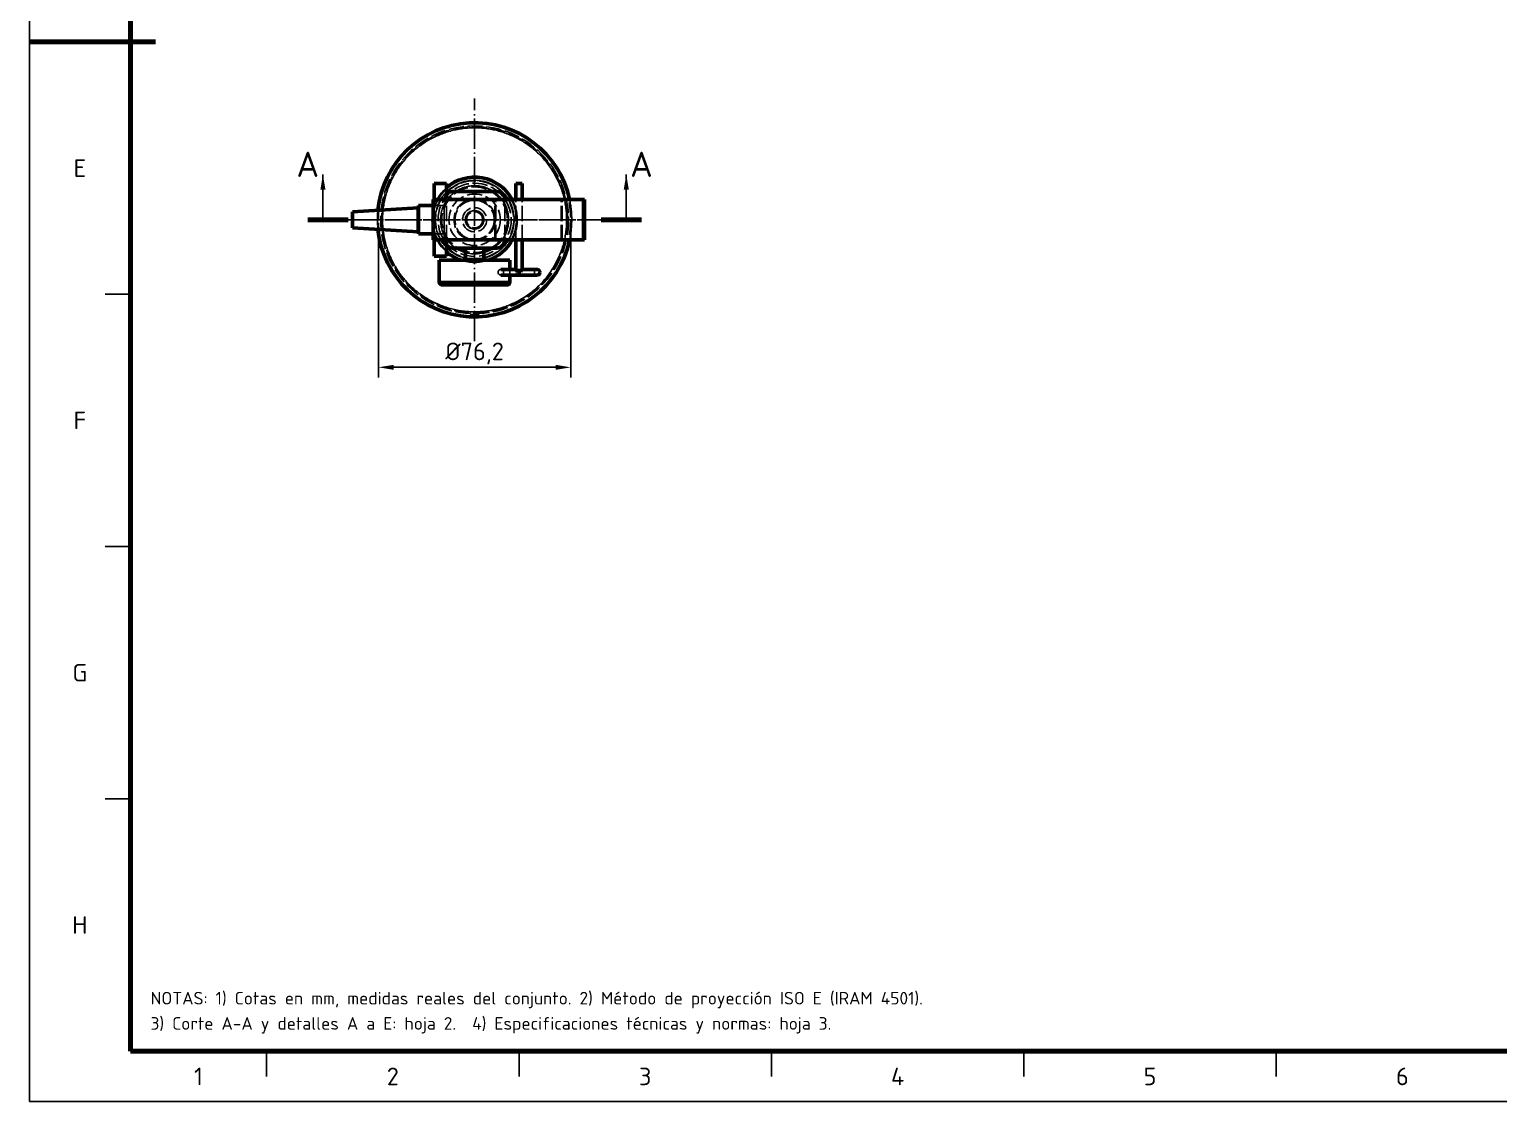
# Model space of a CAD drawing. Header units: millimetres. Extents: x 0 to 594, y 0 to 420.
# Drawn here: x 0 to 291.1, y 0 to 212.5 of the extents above; entities that cross this region are included whole.
import ezdxf
from ezdxf.enums import TextEntityAlignment as Align

# ---------------------------------------------------------------- set-up
doc = ezdxf.new("R2010")
doc.units = ezdxf.units.MM
doc.linetypes.add('ISO02-TRAZOS', pattern=[3.75, 3, -0.75])
doc.linetypes.add('ISO04-TRAZO-PUNTO', pattern=[7.625, 6, -0.75, 0.125, -0.75])
for name, color, linetype, lineweight in [('01-VISIBLE', 7, 'CONTINUOUS', 50), ('02-OCULTA', 4, 'ISO02-TRAZOS', 25), ('03-EJE', 1, 'ISO04-TRAZO-PUNTO', 25), ('04-COTA', 3, 'CONTINUOUS', 25), ('06-TEXTO', 7, 'CONTINUOUS', 25), ('07-RECUADRO', 7, 'CONTINUOUS', 70), ('08-FINA', 5, 'CONTINUOUS', 25)]:
    doc.layers.add(name, color=color, linetype=linetype, lineweight=lineweight)
doc.styles.add('ISO3098', font='isocpeur.ttf')
doc.dimstyles.new('FLAMA-ISO', dxfattribs={"dimtxt": 3.5, "dimasz": 3, "dimexe": 2, "dimexo": 1, "dimgap": 1, "dimtad": 1, "dimdec": 1, "dimtxsty": 'ISO3098', "dimcen": 2.5, "dimclrd": 3, "dimclre": 3, "dimclrt": 3, "dimazin": 3, "dimtfac": 1, "dimtmove": 0, "dimatfit": 3, "dimlwd": 25, "dimlwe": 25})

msp = doc.modelspace()

# ---------------------------------------------------------------- hatches: boundary and pattern name
at = {"layer": '08-FINA'}
h = msp.add_hatch(color=7, dxfattribs=at)
h.dxf.hatch_style = 1
h.paths.add_polyline_path([(58.15, 183.763), (57.65, 180.763), (58.65, 180.763)])
h = msp.add_hatch(color=7, dxfattribs=at)
h.dxf.hatch_style = 1
h.paths.add_polyline_path([(118.25, 183.763), (117.75, 180.763), (118.75, 180.763)])

# ---------------------------------------------------------------- linework, layer by layer
at = {"layer": '01-VISIBLE'}
for p, q in [((80.2, 178.763), (80.2, 181.963)), ((82.6, 178.763), (82.6, 181.963)), ((96.36, 178.763), (96.36, 181.963)), ((97.64, 178.763), (97.64, 181.963)), ((80.005, 177.563), (77.1, 177.563)), ((80.005, 170.763), (80.005, 178.763)), ((80.005, 178.763), (109.803, 178.763)), ((83.8, 180.363), (92.6, 180.363)), ((109.803, 170.763), (109.803, 178.763)), ((109.998, 178.763), (109.803, 178.763)), ((109.998, 170.763), (109.998, 178.763)), ((64, 176.363), (77, 177.163)), ((64, 173.163), (77, 172.363)), ((80.005, 171.963), (77.1, 171.963)), ((80.005, 170.763), (109.803, 170.763)), ((80.2, 167.563), (80.2, 170.763)), ((82.6, 167.563), (82.6, 170.763)), ((83.8, 169.163), (92.6, 169.163)), ((86.4, 169.163), (86.4, 166.863)), ((90, 169.163), (90, 166.863)), ((96.36, 164.92), (96.36, 170.763)), ((97.64, 164.92), (97.64, 170.763)), ((109.998, 170.763), (109.803, 170.763)), ((81.2, 166.763), (81.2, 162.363)), ((95.2, 166.763), (95.2, 164.923)), ((95.2, 163.803), (95.2, 162.363)), ((87.45, 155.525), (87.45, 155.54)), ((87.45, 155.525), (88.95, 155.525)), ((88.95, 155.525), (88.95, 155.54))]:
    msp.add_line(p, q, dxfattribs=at)
for points in [[(80.2, 181.963), (80.4, 181.963), (80.6, 181.963), (80.8, 181.963), (81, 181.963), (81.2, 181.963), (81.4, 181.963)], [(81.4, 181.963), (81.6, 181.963), (81.8, 181.963), (82, 181.963), (82.2, 181.963), (82.4, 181.963), (82.6, 181.963)], [(96.36, 181.963), (96.467, 181.963), (96.573, 181.963), (96.68, 181.963), (96.787, 181.963), (96.893, 181.963), (97, 181.963)], [(97, 181.963), (97.107, 181.963), (97.213, 181.963), (97.32, 181.963), (97.427, 181.963), (97.533, 181.963), (97.64, 181.963)], [(77.1, 171.963), (77.1, 172.217), (77.1, 172.472), (77.1, 172.726), (77.1, 172.981), (77.1, 173.235), (77.1, 173.49), (77.1, 173.745), (77.1, 173.999), (77.1, 174.254), (77.1, 174.508), (77.1, 174.763), (77.1, 175.017), (77.1, 175.272), (77.1, 175.526), (77.1, 175.781), (77.1, 176.035), (77.1, 176.29), (77.1, 176.545), (77.1, 176.799), (77.1, 177.054), (77.1, 177.308), (77.1, 177.563)], [(64, 173.163), (64, 173.429), (64, 173.696), (64, 173.963), (64, 174.229), (64, 174.496), (64, 174.763), (64, 175.029), (64, 175.296), (64, 175.563), (64, 175.829), (64, 176.096), (64, 176.363)], [(77, 172.363), (77, 172.615), (77, 172.868), (77, 173.121), (77, 173.373), (77, 173.626), (77, 173.879), (77, 174.131), (77, 174.384), (77, 174.636), (77, 174.889), (77, 175.142), (77, 175.394), (77, 175.647), (77, 175.9), (77, 176.152), (77, 176.405), (77, 176.658), (77, 176.91), (77, 177.163)], [(80.2, 167.563), (80.4, 167.563), (80.6, 167.563), (80.8, 167.563), (81, 167.563), (81.2, 167.563), (81.4, 167.563)], [(95.2, 166.763), (94.95, 166.763), (94.7, 166.763), (94.45, 166.763), (94.2, 166.763), (93.95, 166.763), (93.7, 166.763), (93.45, 166.763), (93.2, 166.763), (92.95, 166.763), (92.7, 166.763), (92.45, 166.763), (92.2, 166.763), (91.95, 166.763), (91.7, 166.763), (91.45, 166.763), (91.2, 166.763), (90.95, 166.763), (90.7, 166.763), (90.45, 166.763), (90.2, 166.763), (89.95, 166.763), (89.7, 166.763), (89.45, 166.763), (89.2, 166.763), (88.95, 166.763), (88.7, 166.763), (88.45, 166.763), (88.2, 166.763), (87.95, 166.763), (87.7, 166.763), (87.45, 166.763), (87.2, 166.763), (86.95, 166.763), (86.7, 166.763), (86.45, 166.763), (86.2, 166.763), (85.95, 166.763), (85.7, 166.763), (85.45, 166.763), (85.2, 166.763), (84.95, 166.763), (84.7, 166.763), (84.45, 166.763), (84.2, 166.763), (83.95, 166.763), (83.7, 166.763), (83.45, 166.763), (83.2, 166.763), (82.95, 166.763), (82.7, 166.763), (82.45, 166.763), (82.2, 166.763), (81.95, 166.763), (81.7, 166.763), (81.45, 166.763), (81.2, 166.763)], [(81.4, 167.563), (81.6, 167.563), (81.8, 167.563), (82, 167.563), (82.2, 167.563), (82.4, 167.563), (82.6, 167.563)], [(90, 166.863), (89.743, 166.863), (89.486, 166.863), (89.229, 166.863), (88.971, 166.863), (88.714, 166.863), (88.457, 166.863), (88.2, 166.863), (87.943, 166.863), (87.686, 166.863), (87.429, 166.863), (87.171, 166.863), (86.914, 166.863), (86.657, 166.863), (86.4, 166.863)], [(96.36, 164.923), (96.091, 164.923), (95.822, 164.923), (95.553, 164.923), (95.284, 164.923), (95.015, 164.923), (94.745, 164.923), (94.476, 164.923), (94.207, 164.923), (93.938, 164.923), (93.669, 164.923), (93.4, 164.923)], [(97, 163.803), (96.743, 163.803), (96.486, 163.803), (96.229, 163.803), (95.971, 163.803), (95.714, 163.803), (95.457, 163.803), (95.2, 163.803), (94.943, 163.803), (94.686, 163.803), (94.429, 163.803), (94.171, 163.803), (93.914, 163.803), (93.657, 163.803), (93.4, 163.803)], [(96.36, 164.92), (96.36, 164.921), (96.36, 164.921), (96.361, 164.922), (96.361, 164.922), (96.362, 164.923), (96.363, 164.923)], [(96.667, 164.363), (96.649, 164.468), (96.604, 164.566), (96.546, 164.657), (96.483, 164.744), (96.418, 164.83), (96.36, 164.92)], [(96.667, 164.363), (96.723, 164.363), (96.778, 164.363), (96.834, 164.363), (96.889, 164.363), (96.945, 164.363), (97, 164.363)], [(97, 164.363), (97.055, 164.363), (97.111, 164.363), (97.166, 164.363), (97.222, 164.363), (97.277, 164.363), (97.333, 164.363)], [(97, 163.803), (97.257, 163.803), (97.514, 163.803), (97.771, 163.803), (98.029, 163.803), (98.286, 163.803), (98.543, 163.803), (98.8, 163.803), (99.057, 163.803), (99.314, 163.803), (99.571, 163.803), (99.829, 163.803), (100.086, 163.803), (100.343, 163.803), (100.6, 163.803)], [(97.333, 164.363), (97.351, 164.468), (97.396, 164.566), (97.454, 164.657), (97.517, 164.744), (97.582, 164.83), (97.64, 164.92)], [(97.64, 164.92), (97.64, 164.921), (97.64, 164.921), (97.639, 164.922), (97.639, 164.922), (97.638, 164.923), (97.637, 164.923)], [(97.64, 164.923), (97.909, 164.923), (98.178, 164.923), (98.447, 164.923), (98.716, 164.923), (98.985, 164.923), (99.255, 164.923), (99.524, 164.923), (99.793, 164.923), (100.062, 164.923), (100.331, 164.923), (100.6, 164.923)], [(100.6, 164.923), (100.331, 164.923), (100.062, 164.923), (99.793, 164.923), (99.524, 164.923), (99.255, 164.923), (98.985, 164.923), (98.716, 164.923), (98.447, 164.923), (98.178, 164.923), (97.909, 164.923), (97.64, 164.923)], [(101.16, 164.363), (101.141, 164.508), (101.085, 164.643), (100.996, 164.759), (100.88, 164.848), (100.745, 164.904), (100.6, 164.923)], [(100.6, 163.803), (100.745, 163.822), (100.88, 163.878), (100.996, 163.967), (101.085, 164.083), (101.141, 164.218), (101.16, 164.363)], [(88.2, 162.363), (87.95, 162.363), (87.7, 162.363), (87.45, 162.363), (87.2, 162.363), (86.95, 162.363), (86.7, 162.363), (86.45, 162.363), (86.2, 162.363), (85.95, 162.363), (85.7, 162.363), (85.45, 162.363), (85.2, 162.363), (84.95, 162.363), (84.7, 162.363), (84.45, 162.363), (84.2, 162.363), (83.95, 162.363), (83.7, 162.363), (83.45, 162.363), (83.2, 162.363), (82.95, 162.363), (82.7, 162.363), (82.45, 162.363), (82.2, 162.363), (81.95, 162.363), (81.7, 162.363), (81.45, 162.363), (81.2, 162.363)], [(81.2, 162.363), (81.216, 162.239), (81.264, 162.123), (81.341, 162.023), (81.44, 161.947), (81.556, 161.899), (81.68, 161.883)], [(88.2, 161.883), (87.949, 161.883), (87.698, 161.883), (87.448, 161.883), (87.197, 161.883), (86.946, 161.883), (86.695, 161.883), (86.445, 161.883), (86.194, 161.883), (85.943, 161.883), (85.692, 161.883), (85.442, 161.883), (85.191, 161.883), (84.94, 161.883), (84.689, 161.883), (84.438, 161.883), (84.188, 161.883), (83.937, 161.883), (83.686, 161.883), (83.435, 161.883), (83.185, 161.883), (82.934, 161.883), (82.683, 161.883), (82.432, 161.883), (82.182, 161.883), (81.931, 161.883), (81.68, 161.883)], [(81.68, 161.883), (81.68, 161.883), (81.68, 161.883), (81.68, 161.883), (81.68, 161.883), (81.68, 161.883), (81.68, 161.883)], [(95.2, 162.363), (94.95, 162.363), (94.7, 162.363), (94.45, 162.363), (94.2, 162.363), (93.95, 162.363), (93.7, 162.363), (93.45, 162.363), (93.2, 162.363), (92.95, 162.363), (92.7, 162.363), (92.45, 162.363), (92.2, 162.363), (91.95, 162.363), (91.7, 162.363), (91.45, 162.363), (91.2, 162.363), (90.95, 162.363), (90.7, 162.363), (90.45, 162.363), (90.2, 162.363), (89.95, 162.363), (89.7, 162.363), (89.45, 162.363), (89.2, 162.363), (88.95, 162.363), (88.7, 162.363), (88.45, 162.363), (88.2, 162.363)], [(88.2, 161.883), (88.451, 161.883), (88.702, 161.883), (88.952, 161.883), (89.203, 161.883), (89.454, 161.883), (89.705, 161.883), (89.955, 161.883), (90.206, 161.883), (90.457, 161.883), (90.708, 161.883), (90.958, 161.883), (91.209, 161.883), (91.46, 161.883), (91.711, 161.883), (91.962, 161.883), (92.212, 161.883), (92.463, 161.883), (92.714, 161.883), (92.965, 161.883), (93.215, 161.883), (93.466, 161.883), (93.717, 161.883), (93.968, 161.883), (94.218, 161.883), (94.469, 161.883), (94.72, 161.883)], [(95.2, 162.363), (95.184, 162.239), (95.136, 162.123), (95.059, 162.023), (94.96, 161.947), (94.844, 161.899), (94.72, 161.883)]]:
    msp.add_lwpolyline(points, dxfattribs=at)
for centre, radius, start, end in [((88.2, 174.763), 19.238, 12.00091, 174.29827), ((88.2, 174.763), 8.45, 28.25345, 131.50779), ((83.8, 178.763), 1.6, 90, 138.59038), ((92.6, 178.763), 1.6, 0, 90), ((88.2, 174.763), 19.238, -174.29827, -12.00091), ((83.8, 170.763), 1.6, -138.59038, -90), ((88.2, 174.763), 8.45, -71.21713, -28.25345), ((92.6, 170.763), 1.6, -90, 0), ((88.2, 174.763), 8.45, -131.50779, -108.78287)]:
    msp.add_arc(centre, radius, start, end, dxfattribs=at)
at = {"layer": '02-OCULTA'}
for p, q in [((80.2, 178.763), (80.005, 178.763)), ((82.2, 177.563), (80.005, 177.563)), ((80.2, 170.763), (80.2, 178.763)), ((80.2, 178.763), (109.998, 178.763)), ((80.2, 170.763), (80.2, 178.763)), ((82.2, 170.763), (82.2, 178.763)), ((82.2, 170.763), (82.2, 178.763)), ((82.6, 170.763), (82.6, 178.763)), ((83.8, 180.363), (92.6, 180.363)), ((92.211, 178.763), (92.378, 178.763)), ((92.211, 170.763), (92.211, 178.763)), ((92.211, 178.763), (105.361, 178.763)), ((92.378, 170.763), (92.378, 178.763)), ((92.378, 178.763), (105.528, 178.763)), ((94.2, 170.763), (94.2, 178.763)), ((94.2, 170.763), (94.2, 178.763)), ((96.36, 170.763), (96.36, 178.763)), ((97.64, 170.763), (97.64, 178.763)), ((105.361, 178.763), (105.528, 178.763)), ((105.361, 170.763), (105.361, 178.763)), ((105.528, 170.763), (105.528, 178.763)), ((82.2, 171.963), (80.005, 171.963)), ((80.2, 170.763), (80.005, 170.763)), ((80.2, 170.763), (109.998, 170.763)), ((83.8, 169.163), (92.6, 169.163)), ((92.211, 170.763), (92.378, 170.763)), ((92.211, 170.763), (105.361, 170.763)), ((92.378, 170.763), (105.528, 170.763)), ((105.361, 170.763), (105.528, 170.763)), ((95.2, 164.923), (95.2, 163.803)), ((87.45, 155.54), (87.45, 156.025)), ((87.45, 155.525), (87.45, 156.025)), ((88.95, 156.025), (87.45, 156.025)), ((88.95, 156.025), (87.45, 156.025)), ((87.45, 155.525), (88.95, 155.525)), ((88.95, 155.525), (88.95, 156.025)), ((88.95, 155.54), (88.95, 156.025))]:
    msp.add_line(p, q, dxfattribs=at)
for points in [[(106.438, 174.763), (106.435, 175.049), (106.429, 175.336), (106.417, 175.622), (106.402, 175.908), (106.381, 176.194), (106.357, 176.479), (106.327, 176.764), (106.294, 177.049), (106.256, 177.332), (106.213, 177.616), (106.166, 177.898), (106.114, 178.18), (106.059, 178.461), (105.998, 178.741), (105.934, 179.02), (105.865, 179.298), (105.791, 179.575), (105.713, 179.851), (105.631, 180.125), (105.545, 180.398), (105.454, 180.67), (105.359, 180.941), (105.26, 181.209), (105.157, 181.476), (105.049, 181.742), (104.938, 182.006), (104.822, 182.268), (104.702, 182.528), (104.578, 182.786), (104.45, 183.042), (104.318, 183.297), (104.182, 183.549), (104.042, 183.799), (103.898, 184.046), (103.75, 184.292), (103.598, 184.535), (103.443, 184.776), (103.284, 185.014), (103.121, 185.249), (102.954, 185.483), (102.784, 185.713), (102.61, 185.941), (102.433, 186.166), (102.252, 186.388), (102.068, 186.607), (101.88, 186.823), (101.689, 187.037), (101.495, 187.247), (101.297, 187.455), (101.096, 187.659), (100.892, 187.86), (100.684, 188.057), (100.474, 188.252), (100.261, 188.443), (100.044, 188.631), (99.825, 188.815), (99.603, 188.996), (99.378, 189.173), (99.15, 189.347), (98.92, 189.517), (98.687, 189.684), (98.451, 189.847), (98.213, 190.006), (97.972, 190.161), (97.729, 190.313), (97.484, 190.461), (97.236, 190.604), (96.986, 190.744), (96.734, 190.88), (96.48, 191.013), (96.223, 191.141), (95.965, 191.265), (95.705, 191.385), (95.443, 191.5), (95.179, 191.612), (94.914, 191.72), (94.646, 191.823), (94.378, 191.922), (94.107, 192.017), (93.836, 192.108), (93.562, 192.194), (93.288, 192.276), (93.012, 192.354), (92.735, 192.427), (92.457, 192.496), (92.178, 192.561), (91.898, 192.621), (91.617, 192.677), (91.335, 192.729), (91.053, 192.776), (90.77, 192.818), (90.486, 192.857), (90.201, 192.89), (89.916, 192.919), (89.631, 192.944), (89.345, 192.964), (89.059, 192.98), (88.773, 192.991), (88.486, 192.998), (88.2, 193), (87.913, 192.998), (87.627, 192.991), (87.341, 192.98), (87.055, 192.964), (86.769, 192.944), (86.484, 192.919), (86.199, 192.89), (85.914, 192.856), (85.63, 192.818), (85.347, 192.776), (85.064, 192.729), (84.783, 192.677), (84.502, 192.621), (84.222, 192.561), (83.942, 192.496), (83.664, 192.427), (83.388, 192.354), (83.112, 192.276), (82.837, 192.194), (82.564, 192.108), (82.292, 192.017), (82.022, 191.922), (81.753, 191.823), (81.486, 191.72), (81.221, 191.612), (80.957, 191.5), (80.695, 191.384), (80.435, 191.265), (80.176, 191.14), (79.92, 191.012), (79.666, 190.88), (79.414, 190.744), (79.164, 190.604), (78.916, 190.46), (78.671, 190.313), (78.428, 190.161), (78.187, 190.006), (77.949, 189.847), (77.713, 189.684), (77.48, 189.517), (77.25, 189.347), (77.022, 189.173), (76.797, 188.996), (76.575, 188.815), (76.356, 188.631), (76.139, 188.443), (75.926, 188.252), (75.715, 188.057), (75.508, 187.86), (75.304, 187.659), (75.103, 187.454), (74.905, 187.247), (74.711, 187.037), (74.52, 186.823), (74.332, 186.607), (74.148, 186.388), (73.967, 186.166), (73.789, 185.941), (73.616, 185.713), (73.445, 185.482), (73.279, 185.249), (73.116, 185.014), (72.957, 184.775), (72.801, 184.535), (72.65, 184.292), (72.502, 184.046), (72.358, 183.799), (72.218, 183.549), (72.082, 183.297), (71.95, 183.042), (71.822, 182.786), (71.698, 182.528), (71.578, 182.268), (71.462, 182.006), (71.351, 181.742), (71.243, 181.476), (71.14, 181.209), (71.041, 180.94), (70.946, 180.67), (70.855, 180.398), (70.769, 180.125), (70.687, 179.851), (70.609, 179.575), (70.535, 179.298), (70.466, 179.02), (70.402, 178.741), (70.341, 178.461), (70.285, 178.18), (70.234, 177.898), (70.187, 177.616), (70.144, 177.332), (70.106, 177.048), (70.073, 176.764), (70.043, 176.479), (70.019, 176.194), (69.998, 175.908), (69.983, 175.622), (69.971, 175.335), (69.965, 175.049), (69.963, 174.763), (69.965, 174.476), (69.972, 174.19), (69.983, 173.903), (69.999, 173.617), (70.019, 173.332), (70.043, 173.046), (70.073, 172.761), (70.106, 172.477), (70.144, 172.193), (70.187, 171.91), (70.234, 171.627), (70.286, 171.345), (70.341, 171.064), (70.402, 170.784), (70.466, 170.505), (70.535, 170.227), (70.609, 169.95), (70.687, 169.674), (70.769, 169.4), (70.855, 169.127), (70.946, 168.855), (71.041, 168.585), (71.14, 168.316), (71.243, 168.049), (71.351, 167.783), (71.463, 167.52), (71.578, 167.258), (71.698, 166.997), (71.822, 166.739), (71.95, 166.483), (72.082, 166.229), (72.218, 165.977), (72.358, 165.727), (72.502, 165.479), (72.65, 165.234), (72.802, 164.99), (72.957, 164.75), (73.116, 164.512), (73.279, 164.276), (73.446, 164.043), (73.616, 163.812), (73.79, 163.585), (73.967, 163.359), (74.147, 163.137), (74.331, 162.917), (74.519, 162.701), (74.71, 162.487), (74.904, 162.277), (75.102, 162.07), (75.303, 161.865), (75.507, 161.665), (75.714, 161.467), (75.925, 161.273), (76.138, 161.082), (76.355, 160.894), (76.574, 160.71), (76.797, 160.529), (77.022, 160.352), (77.25, 160.178), (77.48, 160.008), (77.713, 159.842), (77.949, 159.679), (78.187, 159.52), (78.428, 159.365), (78.671, 159.214), (78.917, 159.066), (79.165, 158.922), (79.415, 158.782), (79.667, 158.646), (79.921, 158.514), (80.177, 158.386), (80.436, 158.262), (80.696, 158.143), (80.958, 158.027), (81.222, 157.915), (81.487, 157.807), (81.754, 157.704), (82.023, 157.605), (82.293, 157.51), (82.565, 157.419), (82.838, 157.332), (83.112, 157.25), (83.388, 157.172), (83.665, 157.099), (83.943, 157.029), (84.222, 156.965), (84.502, 156.904), (84.783, 156.848), (85.065, 156.796), (85.347, 156.749), (85.631, 156.706), (85.914, 156.668), (86.199, 156.634), (86.484, 156.605), (86.769, 156.58), (87.055, 156.56), (87.341, 156.544), (87.627, 156.533), (87.914, 156.526), (88.2, 156.524), (88.487, 156.526), (88.773, 156.533), (89.059, 156.544), (89.345, 156.56), (89.631, 156.58), (89.916, 156.605), (90.201, 156.634), (90.486, 156.668), (90.77, 156.706), (91.053, 156.749), (91.336, 156.796), (91.617, 156.847), (91.898, 156.903), (92.178, 156.964), (92.457, 157.029), (92.735, 157.098), (93.012, 157.172), (93.288, 157.249), (93.562, 157.332), (93.835, 157.418), (94.107, 157.509), (94.377, 157.604), (94.646, 157.703), (94.913, 157.807), (95.179, 157.915), (95.442, 158.026), (95.704, 158.142), (95.965, 158.262), (96.223, 158.386), (96.479, 158.514), (96.733, 158.647), (96.985, 158.783), (97.235, 158.923), (97.483, 159.066), (97.728, 159.214), (97.972, 159.366), (98.212, 159.521), (98.45, 159.68), (98.686, 159.843), (98.919, 160.009), (99.15, 160.179), (99.378, 160.353), (99.603, 160.53), (99.825, 160.711), (100.045, 160.895), (100.261, 161.083), (100.475, 161.273), (100.685, 161.468), (100.893, 161.665), (101.097, 161.866), (101.298, 162.07), (101.496, 162.277), (101.691, 162.488), (101.882, 162.701), (102.07, 162.917), (102.254, 163.136), (102.435, 163.359), (102.612, 163.584), (102.785, 163.812), (102.955, 164.042), (103.122, 164.276), (103.284, 164.512), (103.443, 164.75), (103.598, 164.991), (103.75, 165.234), (103.898, 165.479), (104.042, 165.727), (104.182, 165.977), (104.318, 166.229), (104.45, 166.483), (104.578, 166.739), (104.702, 166.998), (104.822, 167.258), (104.938, 167.52), (105.049, 167.784), (105.157, 168.049), (105.26, 168.316), (105.359, 168.585), (105.454, 168.855), (105.545, 169.127), (105.631, 169.4), (105.713, 169.675), (105.791, 169.95), (105.865, 170.227), (105.934, 170.505), (105.998, 170.784), (106.059, 171.064), (106.114, 171.345), (106.166, 171.627), (106.213, 171.91), (106.256, 172.193), (106.294, 172.477), (106.327, 172.761), (106.357, 173.046), (106.381, 173.332), (106.402, 173.618), (106.417, 173.904), (106.429, 174.19), (106.435, 174.476), (106.438, 174.763)], [(106.438, 174.763), (106.435, 175.049), (106.429, 175.336), (106.417, 175.622), (106.402, 175.908), (106.381, 176.194), (106.357, 176.479), (106.327, 176.764), (106.294, 177.049), (106.256, 177.332), (106.213, 177.616), (106.166, 177.898), (106.114, 178.18), (106.059, 178.461), (105.998, 178.741), (105.934, 179.02), (105.865, 179.298), (105.791, 179.575), (105.713, 179.851), (105.631, 180.125), (105.545, 180.398), (105.454, 180.67), (105.359, 180.941), (105.26, 181.209), (105.157, 181.476), (105.049, 181.742), (104.938, 182.006), (104.822, 182.268), (104.702, 182.528), (104.578, 182.786), (104.45, 183.042), (104.318, 183.297), (104.182, 183.549), (104.042, 183.799), (103.898, 184.046), (103.75, 184.292), (103.598, 184.535), (103.443, 184.776), (103.284, 185.014), (103.121, 185.249), (102.954, 185.483), (102.784, 185.713), (102.61, 185.941), (102.433, 186.166), (102.252, 186.388), (102.068, 186.607), (101.88, 186.823), (101.689, 187.037), (101.495, 187.247), (101.297, 187.455), (101.096, 187.659), (100.892, 187.86), (100.684, 188.057), (100.474, 188.252), (100.261, 188.443), (100.044, 188.631), (99.825, 188.815), (99.603, 188.996), (99.378, 189.173), (99.15, 189.347), (98.92, 189.517), (98.687, 189.684), (98.451, 189.847), (98.213, 190.006), (97.972, 190.161), (97.729, 190.313), (97.484, 190.461), (97.236, 190.604), (96.986, 190.744), (96.734, 190.88), (96.48, 191.013), (96.223, 191.141), (95.965, 191.265), (95.705, 191.385), (95.443, 191.5), (95.179, 191.612), (94.914, 191.72), (94.646, 191.823), (94.378, 191.922), (94.107, 192.017), (93.836, 192.108), (93.562, 192.194), (93.288, 192.276), (93.012, 192.354), (92.735, 192.427), (92.457, 192.496), (92.178, 192.561), (91.898, 192.621), (91.617, 192.677), (91.335, 192.729), (91.053, 192.776), (90.77, 192.818), (90.486, 192.857), (90.201, 192.89), (89.916, 192.919), (89.631, 192.944), (89.345, 192.964), (89.059, 192.98), (88.773, 192.991), (88.486, 192.998), (88.2, 193), (87.913, 192.998), (87.627, 192.991), (87.341, 192.98), (87.055, 192.964), (86.769, 192.944), (86.484, 192.919), (86.199, 192.89), (85.914, 192.856), (85.63, 192.818), (85.347, 192.776), (85.064, 192.729), (84.783, 192.677), (84.502, 192.621), (84.222, 192.561), (83.942, 192.496), (83.664, 192.427), (83.388, 192.354), (83.112, 192.276), (82.837, 192.194), (82.564, 192.108), (82.292, 192.017), (82.022, 191.922), (81.753, 191.823), (81.486, 191.72), (81.221, 191.612), (80.957, 191.5), (80.695, 191.384), (80.435, 191.265), (80.176, 191.14), (79.92, 191.012), (79.666, 190.88), (79.414, 190.744), (79.164, 190.604), (78.916, 190.46), (78.671, 190.313), (78.428, 190.161), (78.187, 190.006), (77.949, 189.847), (77.713, 189.684), (77.48, 189.517), (77.25, 189.347), (77.022, 189.173), (76.797, 188.996), (76.575, 188.815), (76.356, 188.631), (76.139, 188.443), (75.926, 188.252), (75.715, 188.057), (75.508, 187.86), (75.304, 187.659), (75.103, 187.454), (74.905, 187.247), (74.711, 187.037), (74.52, 186.823), (74.332, 186.607), (74.148, 186.388), (73.967, 186.166), (73.789, 185.941), (73.616, 185.713), (73.445, 185.482), (73.279, 185.249), (73.116, 185.014), (72.957, 184.775), (72.801, 184.535), (72.65, 184.292), (72.502, 184.046), (72.358, 183.799), (72.218, 183.549), (72.082, 183.297), (71.95, 183.042), (71.822, 182.786), (71.698, 182.528), (71.578, 182.268), (71.462, 182.006), (71.351, 181.742), (71.243, 181.476), (71.14, 181.209), (71.041, 180.94), (70.946, 180.67), (70.855, 180.398), (70.769, 180.125), (70.687, 179.851), (70.609, 179.575), (70.535, 179.298), (70.466, 179.02), (70.402, 178.741), (70.341, 178.461), (70.285, 178.18), (70.234, 177.898), (70.187, 177.616), (70.144, 177.332), (70.106, 177.048), (70.073, 176.764), (70.043, 176.479), (70.019, 176.194), (69.998, 175.908), (69.983, 175.622), (69.971, 175.335), (69.965, 175.049), (69.963, 174.763), (69.965, 174.476), (69.972, 174.19), (69.983, 173.903), (69.999, 173.617), (70.019, 173.332), (70.043, 173.046), (70.073, 172.761), (70.106, 172.477), (70.144, 172.193), (70.187, 171.91), (70.234, 171.627), (70.286, 171.345), (70.341, 171.064), (70.402, 170.784), (70.466, 170.505), (70.535, 170.227), (70.609, 169.95), (70.687, 169.674), (70.769, 169.4), (70.855, 169.127), (70.946, 168.855), (71.041, 168.585), (71.14, 168.316), (71.243, 168.049), (71.351, 167.783), (71.463, 167.52), (71.578, 167.258), (71.698, 166.997), (71.822, 166.739), (71.95, 166.483), (72.082, 166.229), (72.218, 165.977), (72.358, 165.727), (72.502, 165.479), (72.65, 165.234), (72.802, 164.99), (72.957, 164.75), (73.116, 164.512), (73.279, 164.276), (73.446, 164.043), (73.616, 163.812), (73.79, 163.585), (73.967, 163.359), (74.147, 163.137), (74.331, 162.917), (74.519, 162.701), (74.71, 162.487), (74.904, 162.277), (75.102, 162.07), (75.303, 161.865), (75.507, 161.665), (75.714, 161.467), (75.925, 161.273), (76.138, 161.082), (76.355, 160.894), (76.574, 160.71), (76.797, 160.529), (77.022, 160.352), (77.25, 160.178), (77.48, 160.008), (77.713, 159.842), (77.949, 159.679), (78.187, 159.52), (78.428, 159.365), (78.671, 159.214), (78.917, 159.066), (79.165, 158.922), (79.415, 158.782), (79.667, 158.646), (79.921, 158.514), (80.177, 158.386), (80.436, 158.262), (80.696, 158.143), (80.958, 158.027), (81.222, 157.915), (81.487, 157.807), (81.754, 157.704), (82.023, 157.605), (82.293, 157.51), (82.565, 157.419), (82.838, 157.332), (83.112, 157.25), (83.388, 157.172), (83.665, 157.099), (83.943, 157.029), (84.222, 156.965), (84.502, 156.904), (84.783, 156.848), (85.065, 156.796), (85.347, 156.749), (85.631, 156.706), (85.914, 156.668), (86.199, 156.634), (86.484, 156.605), (86.769, 156.58), (87.055, 156.56), (87.341, 156.544), (87.627, 156.533), (87.914, 156.526), (88.2, 156.524), (88.487, 156.526), (88.773, 156.533), (89.059, 156.544), (89.345, 156.56), (89.631, 156.58), (89.916, 156.605), (90.201, 156.634), (90.486, 156.668), (90.77, 156.706), (91.053, 156.749), (91.336, 156.796), (91.617, 156.847), (91.898, 156.903), (92.178, 156.964), (92.457, 157.029), (92.735, 157.098), (93.012, 157.172), (93.288, 157.249), (93.562, 157.332), (93.835, 157.418), (94.107, 157.509), (94.377, 157.604), (94.646, 157.703), (94.913, 157.807), (95.179, 157.915), (95.442, 158.026), (95.704, 158.142), (95.965, 158.262), (96.223, 158.386), (96.479, 158.514), (96.733, 158.647), (96.985, 158.783), (97.235, 158.923), (97.483, 159.066), (97.728, 159.214), (97.972, 159.366), (98.212, 159.521), (98.45, 159.68), (98.686, 159.843), (98.919, 160.009), (99.15, 160.179), (99.378, 160.353), (99.603, 160.53), (99.825, 160.711), (100.045, 160.895), (100.261, 161.083), (100.475, 161.273), (100.685, 161.468), (100.893, 161.665), (101.097, 161.866), (101.298, 162.07), (101.496, 162.277), (101.691, 162.488), (101.882, 162.701), (102.07, 162.917), (102.254, 163.136), (102.435, 163.359), (102.612, 163.584), (102.785, 163.812), (102.955, 164.042), (103.122, 164.276), (103.284, 164.512), (103.443, 164.75), (103.598, 164.991), (103.75, 165.234), (103.898, 165.479), (104.042, 165.727), (104.182, 165.977), (104.318, 166.229), (104.45, 166.483), (104.578, 166.739), (104.702, 166.998), (104.822, 167.258), (104.938, 167.52), (105.049, 167.784), (105.157, 168.049), (105.26, 168.316), (105.359, 168.585), (105.454, 168.855), (105.545, 169.127), (105.631, 169.4), (105.713, 169.675), (105.791, 169.95), (105.865, 170.227), (105.934, 170.505), (105.998, 170.784), (106.059, 171.064), (106.114, 171.345), (106.166, 171.627), (106.213, 171.91), (106.256, 172.193), (106.294, 172.477), (106.327, 172.761), (106.357, 173.046), (106.381, 173.332), (106.402, 173.618), (106.417, 173.904), (106.429, 174.19), (106.435, 174.476), (106.438, 174.763)], [(96.484, 174.763), (96.481, 175.013), (96.469, 175.263), (96.45, 175.512), (96.424, 175.761), (96.39, 176.009), (96.349, 176.256), (96.3, 176.501), (96.244, 176.745), (96.18, 176.987), (96.109, 177.227), (96.031, 177.465), (95.946, 177.7), (95.854, 177.933), (95.754, 178.163), (95.648, 178.389), (95.535, 178.613), (95.416, 178.832), (95.29, 179.049), (95.157, 179.261), (95.018, 179.469), (94.873, 179.673), (94.721, 179.872), (94.564, 180.066), (94.401, 180.256), (94.232, 180.441), (94.058, 180.621), (93.878, 180.795), (93.694, 180.964), (93.504, 181.127), (93.309, 181.284), (93.11, 181.435), (92.906, 181.581), (92.698, 181.72), (92.486, 181.852), (92.27, 181.979), (92.05, 182.098), (91.827, 182.211), (91.6, 182.317), (91.37, 182.416), (91.138, 182.509), (90.902, 182.594), (90.665, 182.672), (90.425, 182.743), (90.183, 182.806), (89.939, 182.863), (89.693, 182.911), (89.446, 182.953), (89.199, 182.987), (88.95, 183.013), (88.7, 183.032), (88.45, 183.043), (88.2, 183.047), (87.95, 183.043), (87.7, 183.032), (87.45, 183.013), (87.201, 182.987), (86.954, 182.953), (86.707, 182.911), (86.461, 182.863), (86.217, 182.806), (85.975, 182.743), (85.735, 182.672), (85.498, 182.594), (85.262, 182.509), (85.03, 182.416), (84.8, 182.317), (84.573, 182.211), (84.35, 182.098), (84.13, 181.979), (83.914, 181.852), (83.702, 181.72), (83.494, 181.581), (83.29, 181.435), (83.091, 181.284), (82.896, 181.127), (82.706, 180.964), (82.522, 180.795), (82.342, 180.621), (82.168, 180.441), (81.999, 180.256), (81.836, 180.066), (81.679, 179.872), (81.527, 179.673), (81.382, 179.469), (81.243, 179.261), (81.11, 179.049), (80.984, 178.832), (80.865, 178.613), (80.752, 178.389), (80.646, 178.163), (80.546, 177.933), (80.454, 177.7), (80.369, 177.465), (80.291, 177.227), (80.22, 176.987), (80.156, 176.745), (80.1, 176.501), (80.051, 176.256), (80.01, 176.009), (79.976, 175.761), (79.95, 175.512), (79.931, 175.263), (79.919, 175.013), (79.916, 174.763), (79.919, 174.513), (79.931, 174.263), (79.95, 174.013), (79.976, 173.764), (80.01, 173.516), (80.051, 173.269), (80.1, 173.024), (80.156, 172.78), (80.22, 172.538), (80.291, 172.298), (80.369, 172.06), (80.454, 171.825), (80.546, 171.592), (80.646, 171.363), (80.752, 171.136), (80.865, 170.913), (80.984, 170.693), (81.11, 170.477), (81.243, 170.265), (81.382, 170.057), (81.527, 169.853), (81.679, 169.654), (81.836, 169.459), (81.999, 169.269), (82.168, 169.084), (82.342, 168.905), (82.522, 168.731), (82.706, 168.562), (82.896, 168.399), (83.091, 168.241), (83.29, 168.09), (83.494, 167.945), (83.702, 167.806), (83.914, 167.673), (84.13, 167.547), (84.35, 167.427), (84.573, 167.314), (84.8, 167.208), (85.03, 167.109), (85.262, 167.017), (85.498, 166.932), (85.735, 166.854), (85.975, 166.783), (86.217, 166.719), (86.461, 166.663), (86.707, 166.614), (86.954, 166.573), (87.201, 166.539), (87.45, 166.512), (87.7, 166.494), (87.95, 166.482), (88.2, 166.478), (88.45, 166.482), (88.7, 166.494), (88.95, 166.512), (89.199, 166.539), (89.446, 166.573), (89.693, 166.614), (89.939, 166.663), (90.183, 166.719), (90.425, 166.783), (90.665, 166.854), (90.902, 166.932), (91.138, 167.017), (91.37, 167.109), (91.6, 167.208), (91.827, 167.314), (92.05, 167.427), (92.27, 167.547), (92.486, 167.673), (92.698, 167.806), (92.906, 167.945), (93.11, 168.09), (93.309, 168.241), (93.504, 168.399), (93.694, 168.562), (93.878, 168.731), (94.058, 168.905), (94.232, 169.084), (94.401, 169.269), (94.564, 169.459), (94.721, 169.654), (94.873, 169.853), (95.018, 170.057), (95.157, 170.265), (95.29, 170.477), (95.416, 170.693), (95.535, 170.913), (95.648, 171.136), (95.754, 171.363), (95.854, 171.592), (95.946, 171.825), (96.031, 172.06), (96.109, 172.298), (96.18, 172.538), (96.244, 172.78), (96.3, 173.024), (96.349, 173.269), (96.39, 173.516), (96.424, 173.764), (96.45, 174.013), (96.469, 174.263), (96.481, 174.513), (96.484, 174.763)], [(82.6, 181.963), (82.333, 181.963), (82.067, 181.963), (81.8, 181.963), (81.533, 181.963), (81.267, 181.963), (81, 181.963), (80.733, 181.963), (80.467, 181.963), (80.2, 181.963)], [(96.028, 174.763), (96.024, 175.014), (96.012, 175.264), (95.992, 175.514), (95.964, 175.764), (95.928, 176.012), (95.883, 176.259), (95.832, 176.505), (95.772, 176.748), (95.704, 176.99), (95.629, 177.229), (95.546, 177.466), (95.456, 177.7), (95.358, 177.931), (95.253, 178.159), (95.14, 178.383), (95.021, 178.604), (94.894, 178.821), (94.76, 179.033), (94.62, 179.241), (94.473, 179.445), (94.32, 179.643), (94.16, 179.837), (93.995, 180.025), (93.823, 180.208), (93.646, 180.386), (93.463, 180.558), (93.274, 180.723), (93.081, 180.883), (92.882, 181.036), (92.678, 181.183), (92.47, 181.323), (92.258, 181.457), (92.041, 181.583), (91.821, 181.703), (91.596, 181.815), (91.369, 181.921), (91.138, 182.019), (90.903, 182.109), (90.667, 182.192), (90.427, 182.267), (90.186, 182.335), (89.942, 182.394), (89.696, 182.446), (89.449, 182.49), (89.201, 182.526), (88.952, 182.554), (88.701, 182.575), (88.451, 182.587), (88.2, 182.591), (87.949, 182.587), (87.698, 182.575), (87.448, 182.554), (87.199, 182.526), (86.951, 182.49), (86.704, 182.446), (86.458, 182.394), (86.214, 182.335), (85.973, 182.267), (85.733, 182.192), (85.496, 182.109), (85.262, 182.019), (85.031, 181.921), (84.804, 181.815), (84.579, 181.703), (84.359, 181.583), (84.142, 181.457), (83.93, 181.323), (83.722, 181.183), (83.518, 181.036), (83.319, 180.883), (83.126, 180.723), (82.937, 180.558), (82.754, 180.386), (82.577, 180.208), (82.405, 180.025), (82.239, 179.837), (82.08, 179.643), (81.927, 179.445), (81.78, 179.241), (81.64, 179.033), (81.506, 178.821), (81.379, 178.604), (81.26, 178.383), (81.147, 178.159), (81.042, 177.931), (80.944, 177.7), (80.854, 177.466), (80.771, 177.229), (80.696, 176.99), (80.628, 176.748), (80.568, 176.505), (80.516, 176.259), (80.472, 176.012), (80.436, 175.764), (80.408, 175.514), (80.388, 175.264), (80.376, 175.014), (80.372, 174.763), (80.376, 174.512), (80.388, 174.261), (80.408, 174.011), (80.436, 173.762), (80.472, 173.513), (80.517, 173.266), (80.568, 173.021), (80.628, 172.777), (80.696, 172.535), (80.771, 172.296), (80.854, 172.059), (80.944, 171.825), (81.042, 171.594), (81.147, 171.366), (81.26, 171.142), (81.379, 170.921), (81.506, 170.705), (81.64, 170.492), (81.78, 170.284), (81.927, 170.081), (82.08, 169.882), (82.24, 169.688), (82.405, 169.5), (82.577, 169.317), (82.754, 169.139), (82.937, 168.967), (83.125, 168.802), (83.319, 168.642), (83.518, 168.489), (83.721, 168.342), (83.929, 168.202), (84.142, 168.069), (84.359, 167.942), (84.579, 167.823), (84.804, 167.711), (85.032, 167.605), (85.263, 167.508), (85.497, 167.417), (85.734, 167.334), (85.973, 167.259), (86.215, 167.191), (86.458, 167.132), (86.704, 167.08), (86.951, 167.035), (87.199, 166.999), (87.448, 166.971), (87.699, 166.951), (87.949, 166.939), (88.2, 166.934), (88.451, 166.938), (88.702, 166.95), (88.952, 166.97), (89.201, 166.998), (89.449, 167.035), (89.696, 167.079), (89.942, 167.131), (90.186, 167.19), (90.427, 167.258), (90.667, 167.333), (90.903, 167.416), (91.137, 167.507), (91.368, 167.605), (91.596, 167.71), (91.82, 167.823), (92.041, 167.943), (92.258, 168.069), (92.47, 168.203), (92.678, 168.343), (92.882, 168.49), (93.08, 168.643), (93.274, 168.803), (93.463, 168.968), (93.646, 169.14), (93.823, 169.317), (93.995, 169.5), (94.161, 169.688), (94.321, 169.882), (94.474, 170.08), (94.621, 170.284), (94.761, 170.492), (94.894, 170.705), (95.021, 170.921), (95.14, 171.142), (95.253, 171.366), (95.358, 171.594), (95.456, 171.825), (95.546, 172.059), (95.629, 172.296), (95.704, 172.536), (95.772, 172.777), (95.832, 173.021), (95.883, 173.266), (95.928, 173.513), (95.964, 173.762), (95.992, 174.011), (96.012, 174.261), (96.024, 174.512), (96.028, 174.763)], [(94.95, 174.763), (94.945, 174.512), (94.931, 174.261), (94.908, 174.011), (94.875, 173.763), (94.834, 173.515), (94.783, 173.269), (94.723, 173.026), (94.654, 172.785), (94.576, 172.546), (94.489, 172.311), (94.393, 172.079), (94.289, 171.85), (94.177, 171.626), (94.056, 171.406), (93.927, 171.191), (93.791, 170.98), (93.646, 170.775), (93.494, 170.575), (93.335, 170.381), (93.168, 170.194), (92.995, 170.012), (92.815, 169.837), (92.629, 169.669), (92.437, 169.508), (92.238, 169.354), (92.034, 169.208), (91.825, 169.069), (91.611, 168.938), (91.392, 168.815), (91.169, 168.701), (90.942, 168.595), (90.71, 168.497), (90.476, 168.408), (90.238, 168.328), (89.997, 168.256), (89.754, 168.194), (89.509, 168.141), (89.262, 168.097), (89.014, 168.062), (88.764, 168.036), (88.514, 168.02), (88.263, 168.013), (88.012, 168.015), (87.761, 168.027), (87.511, 168.048), (87.262, 168.078), (87.014, 168.118), (86.768, 168.166), (86.524, 168.224), (86.282, 168.291), (86.043, 168.367), (85.806, 168.451), (85.573, 168.545), (85.344, 168.647), (85.119, 168.757), (84.898, 168.876), (84.681, 169.003), (84.469, 169.137), (84.263, 169.28), (84.062, 169.43), (83.867, 169.587), (83.677, 169.752), (83.494, 169.924), (83.317, 170.102), (83.148, 170.287), (82.985, 170.478), (82.829, 170.674), (82.681, 170.877), (82.54, 171.085), (82.407, 171.298), (82.283, 171.515), (82.166, 171.738), (82.058, 171.964), (81.958, 172.194), (81.867, 172.428), (81.784, 172.665), (81.711, 172.905), (81.646, 173.147), (81.591, 173.392), (81.544, 173.639), (81.507, 173.887), (81.479, 174.136), (81.46, 174.387), (81.451, 174.637), (81.451, 174.888), (81.461, 175.139), (81.479, 175.389), (81.507, 175.639), (81.544, 175.887), (81.591, 176.133), (81.646, 176.378), (81.711, 176.621), (81.784, 176.861), (81.867, 177.098), (81.958, 177.331), (82.058, 177.562), (82.166, 177.788), (82.283, 178.01), (82.407, 178.228), (82.54, 178.441), (82.681, 178.649), (82.829, 178.851), (82.985, 179.048), (83.148, 179.239), (83.317, 179.424), (83.494, 179.602), (83.677, 179.773), (83.867, 179.938), (84.062, 180.096), (84.263, 180.246), (84.469, 180.388), (84.681, 180.523), (84.898, 180.65), (85.119, 180.769), (85.344, 180.879), (85.573, 180.981), (85.806, 181.074), (86.043, 181.159), (86.282, 181.235), (86.524, 181.301), (86.768, 181.359), (87.014, 181.408), (87.262, 181.447), (87.511, 181.478), (87.761, 181.498), (88.012, 181.51), (88.263, 181.512), (88.514, 181.505), (88.764, 181.489), (89.014, 181.464), (89.262, 181.429), (89.509, 181.385), (89.754, 181.331), (89.997, 181.269), (90.238, 181.198), (90.476, 181.118), (90.71, 181.029), (90.942, 180.931), (91.169, 180.825), (91.392, 180.71), (91.611, 180.587), (91.825, 180.457), (92.034, 180.318), (92.238, 180.172), (92.437, 180.018), (92.629, 179.857), (92.815, 179.688), (92.995, 179.513), (93.168, 179.332), (93.335, 179.144), (93.494, 178.95), (93.646, 178.751), (93.791, 178.545), (93.927, 178.335), (94.056, 178.12), (94.177, 177.9), (94.289, 177.675), (94.393, 177.447), (94.489, 177.215), (94.576, 176.979), (94.654, 176.741), (94.723, 176.5), (94.783, 176.256), (94.834, 176.01), (94.876, 175.763), (94.908, 175.514), (94.931, 175.264), (94.945, 175.014), (94.95, 174.763)], [(97.64, 181.963), (97.427, 181.963), (97.213, 181.963), (97, 181.963), (96.787, 181.963), (96.573, 181.963), (96.36, 181.963)], [(77.1, 177.563), (77.1, 177.308), (77.1, 177.054), (77.1, 176.799), (77.1, 176.545), (77.1, 176.29), (77.1, 176.035), (77.1, 175.781), (77.1, 175.526), (77.1, 175.272), (77.1, 175.017), (77.1, 174.763)], [(82.2, 171.963), (82.2, 172.217), (82.2, 172.472), (82.2, 172.726), (82.2, 172.981), (82.2, 173.235), (82.2, 173.49), (82.2, 173.745), (82.2, 173.999), (82.2, 174.254), (82.2, 174.508), (82.2, 174.763), (82.2, 175.017), (82.2, 175.272), (82.2, 175.526), (82.2, 175.781), (82.2, 176.035), (82.2, 176.29), (82.2, 176.545), (82.2, 176.799), (82.2, 177.054), (82.2, 177.308), (82.2, 177.563)], [(82.2, 177.563), (82.2, 177.308), (82.2, 177.054), (82.2, 176.799), (82.2, 176.545), (82.2, 176.29), (82.2, 176.035), (82.2, 175.781), (82.2, 175.526), (82.2, 175.272), (82.2, 175.017), (82.2, 174.763)], [(64, 176.363), (64, 176.096), (64, 175.829), (64, 175.563), (64, 175.296), (64, 175.029), (64, 174.763)], [(64, 174.763), (64, 174.496), (64, 174.229), (64, 173.963), (64, 173.696), (64, 173.429), (64, 173.163)], [(77, 177.163), (77, 176.896), (77, 176.629), (77, 176.363), (77, 176.096), (77, 175.829), (77, 175.563), (77, 175.296), (77, 175.029), (77, 174.763)], [(77, 174.763), (77, 174.496), (77, 174.229), (77, 173.963), (77, 173.696), (77, 173.429), (77, 173.163), (77, 172.896), (77, 172.629), (77, 172.363)], [(77.1, 174.763), (77.1, 174.508), (77.1, 174.254), (77.1, 173.999), (77.1, 173.745), (77.1, 173.49), (77.1, 173.235), (77.1, 172.981), (77.1, 172.726), (77.1, 172.472), (77.1, 172.217), (77.1, 171.963)], [(82.2, 174.763), (82.2, 174.508), (82.2, 174.254), (82.2, 173.999), (82.2, 173.745), (82.2, 173.49), (82.2, 173.235), (82.2, 172.981), (82.2, 172.726), (82.2, 172.472), (82.2, 172.217), (82.2, 171.963)], [(90.044, 174.763), (90.027, 175.014), (89.976, 175.26), (89.892, 175.498), (89.776, 175.721), (89.631, 175.927), (89.459, 176.111), (89.264, 176.269), (89.048, 176.4), (88.818, 176.501), (88.575, 176.568), (88.326, 176.603), (88.074, 176.603), (87.825, 176.568), (87.582, 176.501), (87.352, 176.4), (87.136, 176.269), (86.941, 176.111), (86.769, 175.927), (86.624, 175.721), (86.508, 175.498), (86.424, 175.26), (86.373, 175.014), (86.356, 174.763), (86.373, 174.512), (86.424, 174.265), (86.508, 174.028), (86.624, 173.805), (86.769, 173.599), (86.941, 173.415), (87.136, 173.256), (87.352, 173.125), (87.582, 173.025), (87.825, 172.957), (88.074, 172.923), (88.326, 172.923), (88.575, 172.957), (88.818, 173.025), (89.048, 173.125), (89.264, 173.256), (89.459, 173.415), (89.631, 173.599), (89.776, 173.805), (89.892, 174.028), (89.976, 174.265), (90.027, 174.512), (90.044, 174.763)], [(89.996, 174.763), (89.979, 175.013), (89.927, 175.258), (89.841, 175.493), (89.723, 175.715), (89.576, 175.917), (89.402, 176.098), (89.204, 176.252), (88.987, 176.377), (88.755, 176.471), (88.512, 176.532), (88.263, 176.558), (88.012, 176.549), (87.765, 176.506), (87.527, 176.428), (87.302, 176.318), (87.094, 176.178), (86.908, 176.011), (86.747, 175.819), (86.614, 175.606), (86.512, 175.377), (86.443, 175.136), (86.408, 174.888), (86.408, 174.637), (86.443, 174.389), (86.512, 174.148), (86.614, 173.919), (86.747, 173.707), (86.908, 173.515), (87.094, 173.347), (87.302, 173.207), (87.527, 173.097), (87.765, 173.02), (88.012, 172.976), (88.263, 172.968), (88.512, 172.994), (88.755, 173.054), (88.987, 173.148), (89.204, 173.274), (89.402, 173.428), (89.576, 173.608), (89.723, 173.811), (89.841, 174.032), (89.927, 174.268), (89.979, 174.513), (89.996, 174.763)], [(90, 169.163), (89.743, 169.163), (89.486, 169.163), (89.229, 169.163), (88.971, 169.163), (88.714, 169.163), (88.457, 169.163), (88.2, 169.163), (87.943, 169.163), (87.686, 169.163), (87.429, 169.163), (87.171, 169.163), (86.914, 169.163), (86.657, 169.163), (86.4, 169.163)], [(86.4, 169.163), (86.657, 169.163), (86.914, 169.163), (87.171, 169.163), (87.429, 169.163), (87.686, 169.163), (87.943, 169.163), (88.2, 169.163)], [(88.2, 169.163), (88.457, 169.163), (88.714, 169.163), (88.971, 169.163), (89.229, 169.163), (89.486, 169.163), (89.743, 169.163), (90, 169.163)], [(82.6, 167.563), (82.333, 167.563), (82.067, 167.563), (81.8, 167.563), (81.533, 167.563), (81.267, 167.563), (81, 167.563), (80.733, 167.563), (80.467, 167.563), (80.2, 167.563)], [(81.2, 166.763), (81.459, 166.763), (81.719, 166.763), (81.978, 166.763), (82.237, 166.763), (82.496, 166.763), (82.756, 166.763), (83.015, 166.763), (83.274, 166.763), (83.533, 166.763), (83.793, 166.763), (84.052, 166.763), (84.311, 166.763), (84.57, 166.763), (84.83, 166.763), (85.089, 166.763), (85.348, 166.763), (85.607, 166.763), (85.867, 166.763), (86.126, 166.763), (86.385, 166.763), (86.644, 166.763), (86.904, 166.763), (87.163, 166.763), (87.422, 166.763), (87.681, 166.763), (87.941, 166.763), (88.2, 166.763)], [(86.4, 166.863), (86.657, 166.863), (86.914, 166.863), (87.171, 166.863), (87.429, 166.863), (87.686, 166.863), (87.943, 166.863), (88.2, 166.863)], [(88.2, 166.863), (88.457, 166.863), (88.714, 166.863), (88.971, 166.863), (89.229, 166.863), (89.486, 166.863), (89.743, 166.863), (90, 166.863)], [(88.2, 166.763), (88.45, 166.763), (88.7, 166.763), (88.95, 166.763), (89.2, 166.763), (89.45, 166.763), (89.7, 166.763), (89.95, 166.763), (90.2, 166.763), (90.45, 166.763), (90.7, 166.763), (90.95, 166.763), (91.2, 166.763), (91.45, 166.763), (91.7, 166.763), (91.95, 166.763), (92.2, 166.763), (92.45, 166.763), (92.7, 166.763), (92.95, 166.763), (93.2, 166.763), (93.45, 166.763), (93.7, 166.763), (93.95, 166.763), (94.2, 166.763), (94.45, 166.763), (94.7, 166.763), (94.95, 166.763), (95.2, 166.763)], [(92.84, 164.363), (92.859, 164.508), (92.915, 164.643), (93.004, 164.759), (93.12, 164.848), (93.255, 164.904), (93.4, 164.923)], [(92.84, 164.363), (92.859, 164.218), (92.915, 164.083), (93.004, 163.967), (93.12, 163.878), (93.255, 163.822), (93.4, 163.803)], [(97.64, 164.923), (97.375, 164.923), (97.11, 164.923), (96.845, 164.923), (96.58, 164.923), (96.315, 164.923), (96.05, 164.923), (95.785, 164.923), (95.52, 164.923), (95.255, 164.923), (94.99, 164.923), (94.725, 164.923), (94.46, 164.923), (94.195, 164.923), (93.93, 164.923), (93.665, 164.923), (93.4, 164.923)], [(93.4, 164.923), (93.643, 164.867), (93.838, 164.712), (93.946, 164.487), (93.946, 164.238), (93.838, 164.014), (93.643, 163.858), (93.4, 163.803)], [(93.4, 163.803), (93.657, 163.803), (93.914, 163.803), (94.171, 163.803), (94.429, 163.803), (94.686, 163.803), (94.943, 163.803), (95.2, 163.803), (95.457, 163.803), (95.714, 163.803), (95.971, 163.803), (96.229, 163.803), (96.486, 163.803), (96.743, 163.803), (97, 163.803), (97.257, 163.803), (97.514, 163.803), (97.771, 163.803), (98.029, 163.803), (98.286, 163.803), (98.543, 163.803), (98.8, 163.803), (99.057, 163.803), (99.314, 163.803), (99.571, 163.803), (99.829, 163.803), (100.086, 163.803), (100.343, 163.803), (100.6, 163.803)], [(96.363, 164.923), (96.362, 164.923), (96.362, 164.923), (96.361, 164.923), (96.361, 164.923), (96.36, 164.923), (96.36, 164.923)], [(96.363, 164.923), (96.448, 164.849), (96.523, 164.764), (96.591, 164.674), (96.652, 164.578), (96.697, 164.474), (96.716, 164.363)], [(96.667, 164.363), (96.723, 164.363), (96.778, 164.363), (96.834, 164.363), (96.889, 164.363), (96.945, 164.363), (97, 164.363)], [(97.284, 164.363), (97.19, 164.363), (97.095, 164.363), (97, 164.363), (96.905, 164.363), (96.81, 164.363), (96.716, 164.363)], [(96.716, 164.363), (96.763, 164.363), (96.81, 164.363), (96.858, 164.363), (96.905, 164.363), (96.953, 164.363), (97, 164.363)], [(97, 164.363), (97.055, 164.363), (97.111, 164.363), (97.166, 164.363), (97.222, 164.363), (97.277, 164.363), (97.333, 164.363)], [(97, 164.363), (97.047, 164.363), (97.095, 164.363), (97.142, 164.363), (97.19, 164.363), (97.237, 164.363), (97.284, 164.363)], [(97.637, 164.923), (97.552, 164.849), (97.477, 164.764), (97.409, 164.674), (97.348, 164.578), (97.303, 164.474), (97.284, 164.363)], [(97.637, 164.923), (97.638, 164.923), (97.638, 164.923), (97.639, 164.923), (97.639, 164.923), (97.64, 164.923), (97.64, 164.923)], [(100.6, 163.803), (100.357, 163.858), (100.162, 164.014), (100.054, 164.238), (100.054, 164.487), (100.162, 164.712), (100.357, 164.867), (100.6, 164.923)], [(81.2, 162.363), (81.459, 162.363), (81.719, 162.363), (81.978, 162.363), (82.237, 162.363), (82.496, 162.363), (82.756, 162.363), (83.015, 162.363), (83.274, 162.363), (83.533, 162.363), (83.793, 162.363), (84.052, 162.363), (84.311, 162.363), (84.57, 162.363), (84.83, 162.363), (85.089, 162.363), (85.348, 162.363), (85.607, 162.363), (85.867, 162.363), (86.126, 162.363), (86.385, 162.363), (86.644, 162.363), (86.904, 162.363), (87.163, 162.363), (87.422, 162.363), (87.681, 162.363), (87.941, 162.363), (88.2, 162.363)], [(82.16, 162.363), (82.144, 162.239), (82.096, 162.123), (82.019, 162.023), (81.92, 161.947), (81.804, 161.899), (81.68, 161.883)], [(81.68, 161.883), (81.931, 161.883), (82.182, 161.883), (82.432, 161.883), (82.683, 161.883), (82.934, 161.883), (83.185, 161.883), (83.436, 161.883), (83.686, 161.883), (83.937, 161.883), (84.188, 161.883), (84.439, 161.883), (84.689, 161.883), (84.94, 161.883), (85.191, 161.883), (85.442, 161.883), (85.692, 161.883), (85.943, 161.883), (86.194, 161.883), (86.445, 161.883), (86.695, 161.883), (86.946, 161.883), (87.197, 161.883), (87.448, 161.883), (87.699, 161.883), (87.949, 161.883), (88.2, 161.883), (88.451, 161.883), (88.702, 161.883), (88.952, 161.883), (89.203, 161.883), (89.454, 161.883), (89.705, 161.883), (89.955, 161.883), (90.206, 161.883), (90.457, 161.883), (90.708, 161.883), (90.959, 161.883), (91.209, 161.883), (91.46, 161.883), (91.711, 161.883), (91.962, 161.883), (92.212, 161.883), (92.463, 161.883), (92.714, 161.883), (92.965, 161.883), (93.215, 161.883), (93.466, 161.883), (93.717, 161.883), (93.968, 161.883), (94.218, 161.883), (94.469, 161.883), (94.72, 161.883)], [(94.24, 162.363), (93.988, 162.363), (93.737, 162.363), (93.485, 162.363), (93.233, 162.363), (92.982, 162.363), (92.73, 162.363), (92.478, 162.363), (92.227, 162.363), (91.975, 162.363), (91.723, 162.363), (91.472, 162.363), (91.22, 162.363), (90.968, 162.363), (90.717, 162.363), (90.465, 162.363), (90.213, 162.363), (89.962, 162.363), (89.71, 162.363), (89.458, 162.363), (89.207, 162.363), (88.955, 162.363), (88.703, 162.363), (88.452, 162.363), (88.2, 162.363), (87.948, 162.363), (87.697, 162.363), (87.445, 162.363), (87.193, 162.363), (86.942, 162.363), (86.69, 162.363), (86.438, 162.363), (86.187, 162.363), (85.935, 162.363), (85.683, 162.363), (85.432, 162.363), (85.18, 162.363), (84.928, 162.363), (84.677, 162.363), (84.425, 162.363), (84.173, 162.363), (83.922, 162.363), (83.67, 162.363), (83.418, 162.363), (83.167, 162.363), (82.915, 162.363), (82.663, 162.363), (82.412, 162.363), (82.16, 162.363)], [(82.16, 162.363), (82.412, 162.363), (82.663, 162.363), (82.915, 162.363), (83.167, 162.363), (83.418, 162.363), (83.67, 162.363), (83.922, 162.363), (84.173, 162.363), (84.425, 162.363), (84.677, 162.363), (84.928, 162.363), (85.18, 162.363), (85.432, 162.363), (85.683, 162.363), (85.935, 162.363), (86.187, 162.363), (86.438, 162.363), (86.69, 162.363), (86.942, 162.363), (87.193, 162.363), (87.445, 162.363), (87.697, 162.363), (87.948, 162.363), (88.2, 162.363)], [(88.2, 162.363), (88.45, 162.363), (88.7, 162.363), (88.95, 162.363), (89.2, 162.363), (89.45, 162.363), (89.7, 162.363), (89.95, 162.363), (90.2, 162.363), (90.45, 162.363), (90.7, 162.363), (90.95, 162.363), (91.2, 162.363), (91.45, 162.363), (91.7, 162.363), (91.95, 162.363), (92.2, 162.363), (92.45, 162.363), (92.7, 162.363), (92.95, 162.363), (93.2, 162.363), (93.45, 162.363), (93.7, 162.363), (93.95, 162.363), (94.2, 162.363), (94.45, 162.363), (94.7, 162.363), (94.95, 162.363), (95.2, 162.363)], [(88.2, 162.363), (88.452, 162.363), (88.703, 162.363), (88.955, 162.363), (89.207, 162.363), (89.458, 162.363), (89.71, 162.363), (89.962, 162.363), (90.213, 162.363), (90.465, 162.363), (90.717, 162.363), (90.968, 162.363), (91.22, 162.363), (91.472, 162.363), (91.723, 162.363), (91.975, 162.363), (92.227, 162.363), (92.478, 162.363), (92.73, 162.363), (92.982, 162.363), (93.233, 162.363), (93.485, 162.363), (93.737, 162.363), (93.988, 162.363), (94.24, 162.363)], [(94.24, 162.363), (94.256, 162.239), (94.304, 162.123), (94.381, 162.023), (94.48, 161.947), (94.596, 161.899), (94.72, 161.883)]]:
    msp.add_lwpolyline(points, dxfattribs=at)
for radius in [19.238, 19.05, 19.05, 19.05, 19.05, 18.6, 18.425, 18.425, 18.425, 8.45, 7.75, 7.25, 7.25, 6.505, 6.505, 6.5, 6.5, 5.094, 5.094, 5.094, 5.094, 4.094, 4.094, 3.894, 3.894, 2.4, 2.4, 1.8, 1.8, 1.6, 1.6]:
    msp.add_circle((88.2, 174.763), radius, dxfattribs=at)
for centre, radius, start, end in [((88.2, 174.763), 8.45, 131.50779, -131.50779), ((83.8, 178.763), 1.6, 90, 180), ((83.8, 178.763), 1.6, 138.59038, 180), ((92.6, 178.763), 1.6, 0, 90), ((88.2, 174.763), 8.45, 0, 28.25345), ((88.2, 174.763), 19.238, 0, 12.00091), ((88.2, 174.763), 19.238, 174.29827, -174.29827), ((88.2, 174.763), 8.45, -28.25345, 0), ((88.2, 174.763), 19.238, -12.00091, 0), ((83.8, 170.763), 1.6, 180, -138.59038), ((83.8, 170.763), 1.6, 180, -90), ((92.6, 170.763), 1.6, -90, 0), ((88.2, 174.763), 8.45, -108.78287, -71.21713)]:
    msp.add_arc(centre, radius, start, end, dxfattribs=at)
at = {"layer": '03-EJE'}
for p, q in [((88.2, 150.713), (88.2, 198.813)), ((55.15, 174.763), (121.25, 174.763)), ((64.15, 174.763), (112.25, 174.763))]:
    msp.add_line(p, q, dxfattribs=at)
at = {"layer": '07-RECUADRO'}
for p, q in [((0, 210), (25, 210)), ((55.15, 174.763), (63.15, 174.763)), ((121.25, 174.763), (113.25, 174.763))]:
    msp.add_line(p, q, dxfattribs=at)
msp.add_lwpolyline([(20, 10), (584, 10), (584, 410), (20, 410)], close=True, dxfattribs=at)
at = {"layer": '08-FINA'}
for p, q in [((58.15, 174.763), (58.15, 183.763)), ((118.25, 174.763), (118.25, 183.763)), ((20, 160), (15, 160)), ((20, 110), (15, 110)), ((20, 60), (15, 60)), ((47, 10), (47, 5)), ((97, 10), (97, 5)), ((147, 10), (147, 5)), ((197, 10), (197, 5)), ((247, 10), (247, 5))]:
    msp.add_line(p, q, dxfattribs=at)
msp.add_lwpolyline([(0, 0), (594, 0), (594, 420), (0, 420)], close=True, dxfattribs=at)

# ---------------------------------------------------------------- texts
at = {"layer": '06-TEXTO', "style": 'ISO3098'}
for s, height, p in [('E', 3.5, (10, 185)), ('A', 5, (55.15, 185.763)), ('A', 5, (121.25, 185.763)), ('F', 3.5, (10, 135)), ('G', 3.5, (10, 85)), ('H', 3.5, (10, 35)), ('1', 3.5, (33.5, 5)), ('2', 3.5, (72, 5)), ('3', 3.5, (122, 5)), ('4', 3.5, (172, 5)), ('5', 3.5, (222, 5)), ('6', 3.5, (272, 5))]:
    msp.add_text(s, height=height, dxfattribs=at).set_placement(p, align=Align.MIDDLE_CENTER)
for s, p in [('NOTAS: 1) Cotas en mm, medidas reales del conjunto. 2) Método de proyección ISO E (IRAM 4501).', (24, 18.5)), ('3) Corte A-A y detalles A a E: hoja 2.  4) Especificaciones técnicas y normas: hoja 3.', (24, 13.5))]:
    msp.add_text(s, height=2.5, dxfattribs=at).set_placement(p, align=Align.BOTTOM_LEFT)

# ---------------------------------------------------------------- dimensions: what is measured, and where the dimension line sits
at = {"layer": '04-COTA'}
msp.add_linear_dim(base=(69.15, 145.525), p1=(69.15, 174.763), p2=(107.25, 174.763), dimstyle='FLAMA-ISO', override={"dimlfac": 2, "dimpost": '%%c<>'}, dxfattribs=at).render()

doc.saveas('drawing.dxf')
